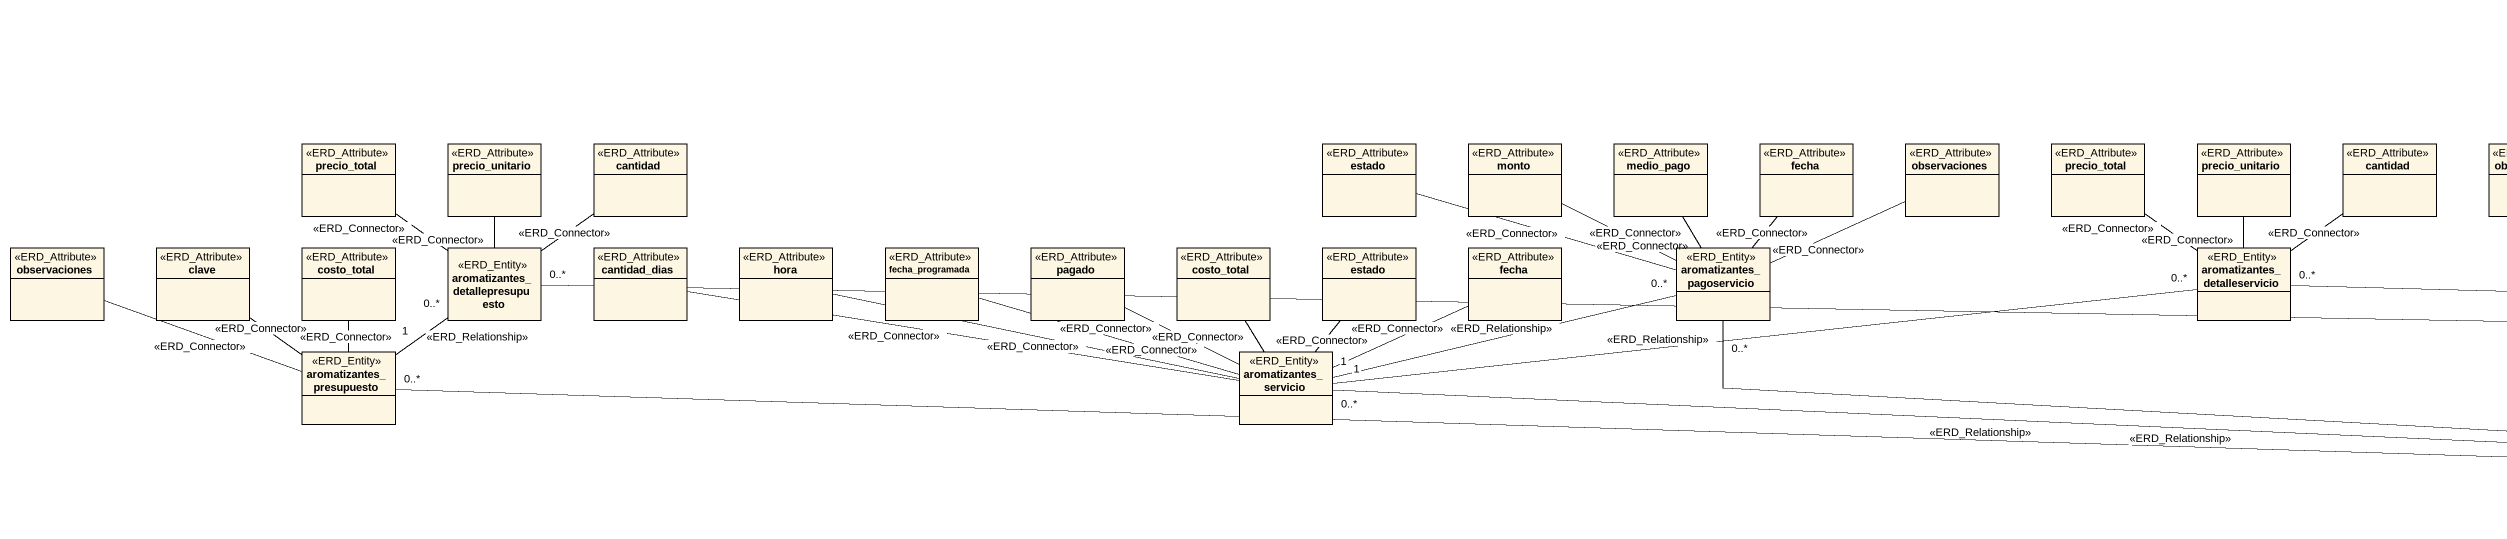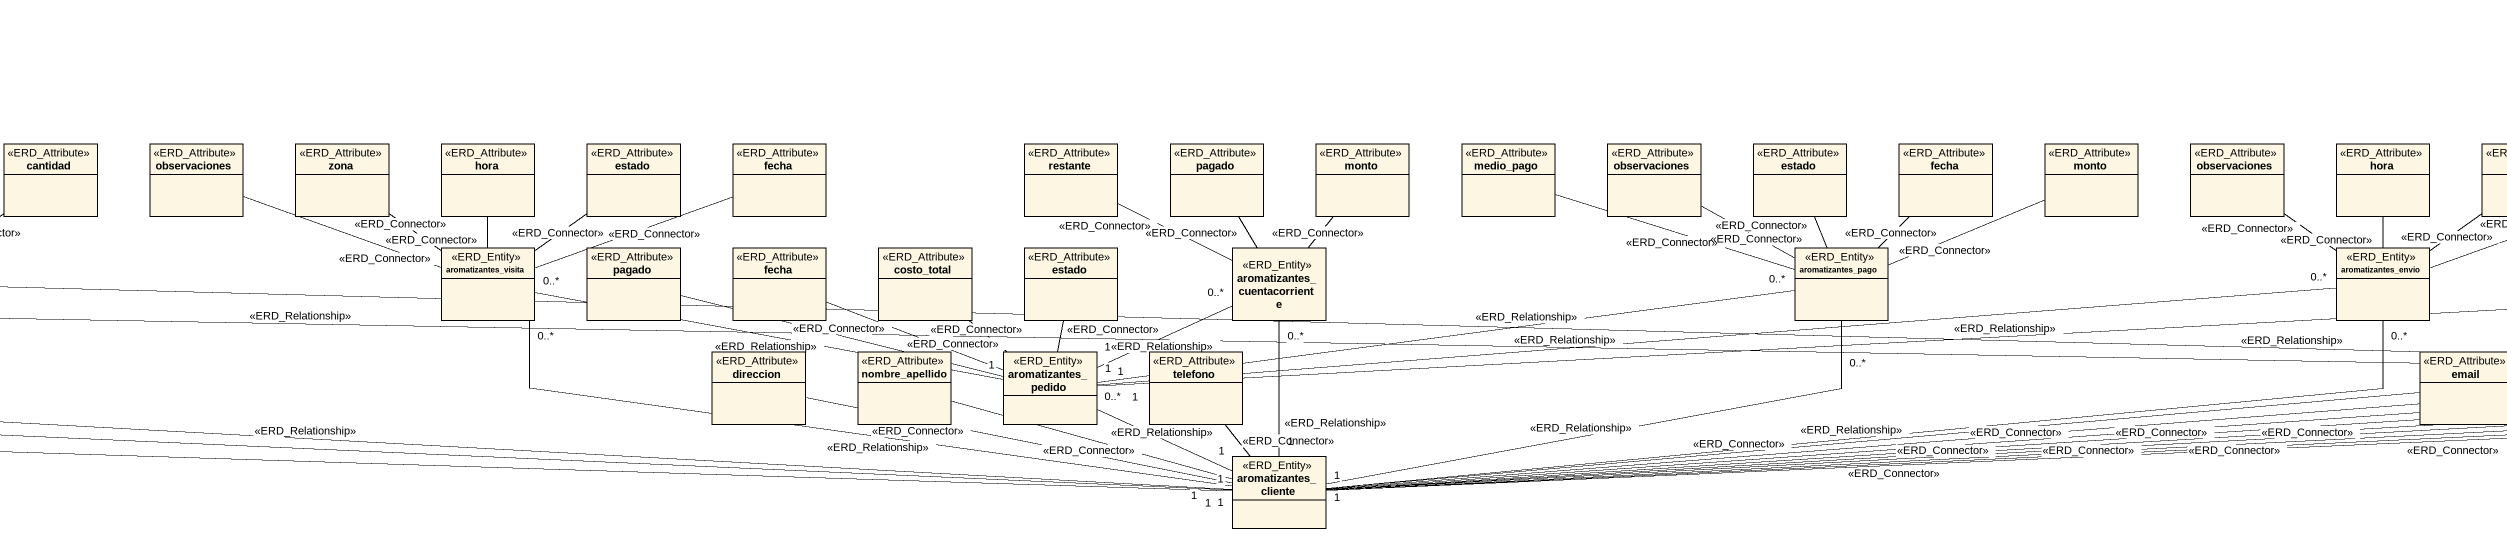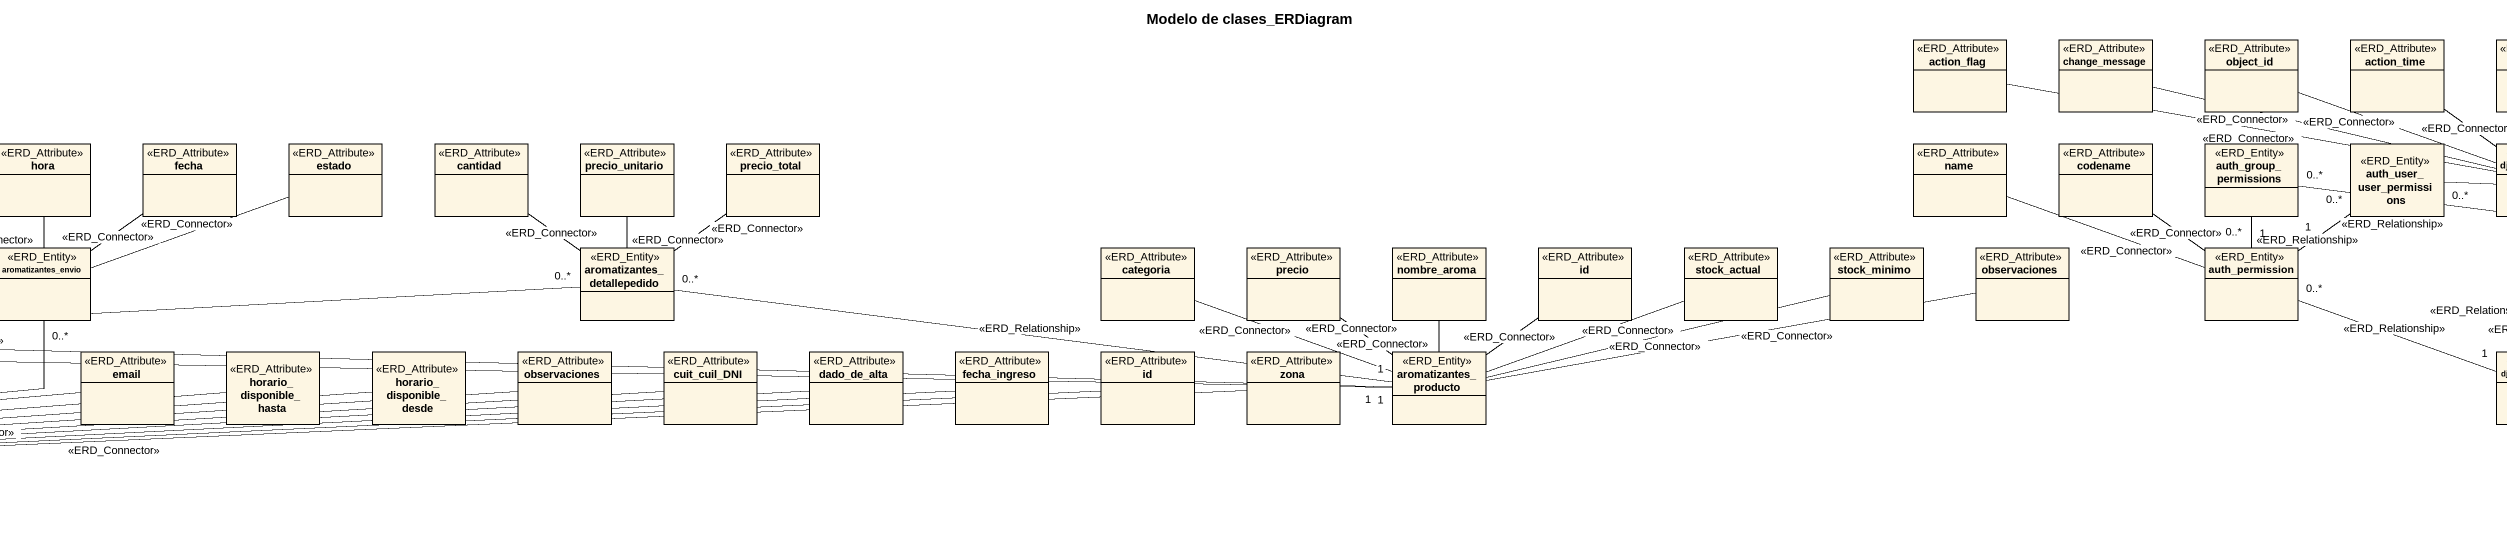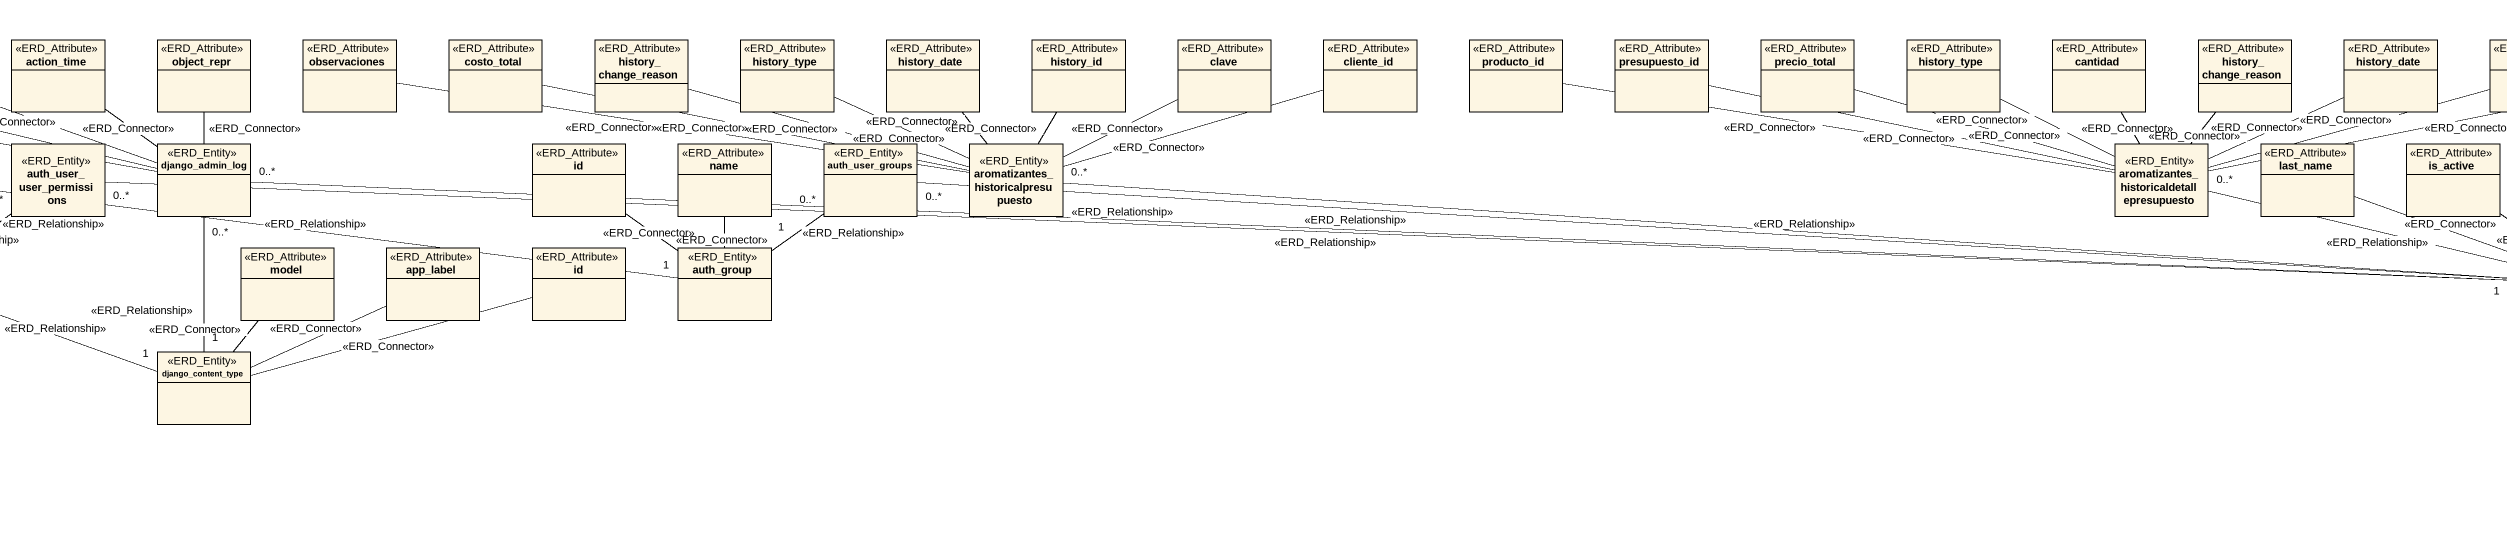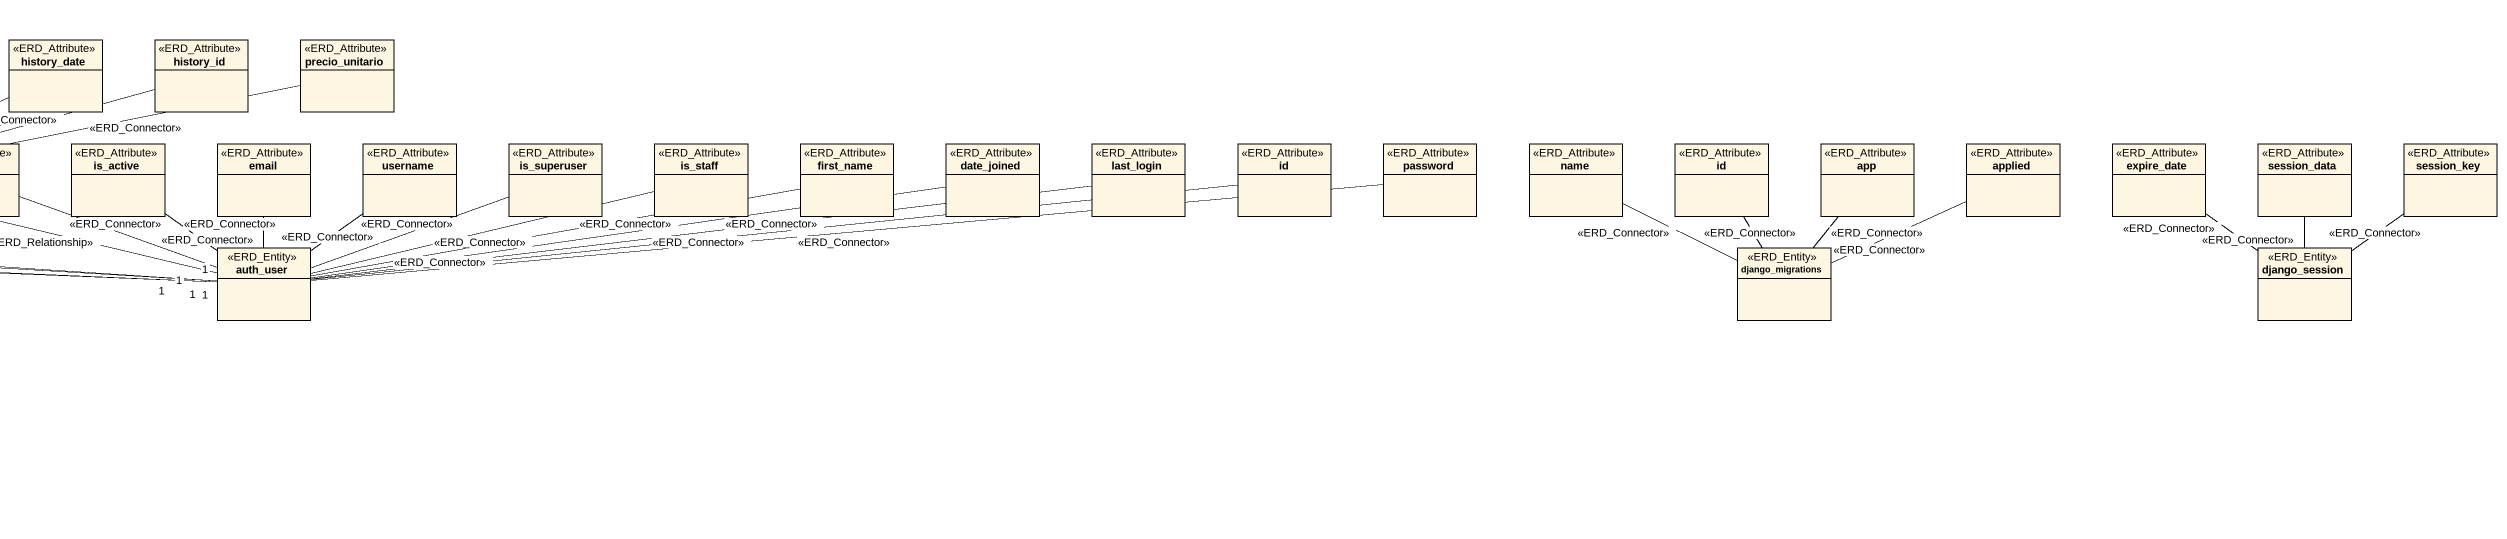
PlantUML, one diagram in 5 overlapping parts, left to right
@startuml
title Modelo de clases_ERDiagram
hide circle
hide empty members
class action_flag <<ERD_Attribute>>
class change_message <<ERD_Attribute>>
class object_id <<ERD_Attribute>>
class action_time <<ERD_Attribute>>
class object_repr <<ERD_Attribute>>
class observaciones <<ERD_Attribute>>
class costo_total <<ERD_Attribute>>
class history_change_reason <<ERD_Attribute>>
class history_type <<ERD_Attribute>>
class history_date <<ERD_Attribute>>
class history_id <<ERD_Attribute>>
class clave <<ERD_Attribute>>
class cliente_id <<ERD_Attribute>>
class producto_id <<ERD_Attribute>>
class presupuesto_id <<ERD_Attribute>>
class precio_total <<ERD_Attribute>>
class "history_type" as history_type_2 <<ERD_Attribute>>
class cantidad <<ERD_Attribute>>
class "history_change_reason" as history_change_reason_2 <<ERD_Attribute>>
class "history_date" as history_date_2 <<ERD_Attribute>>
class "history_id" as history_id_2 <<ERD_Attribute>>
class precio_unitario <<ERD_Attribute>>
class "precio_total" as precio_total_2 <<ERD_Attribute>>
class "precio_unitario" as precio_unitario_2 <<ERD_Attribute>>
class "cantidad" as cantidad_2 <<ERD_Attribute>>
class estado <<ERD_Attribute>>
class monto <<ERD_Attribute>>
class medio_pago <<ERD_Attribute>>
class fecha <<ERD_Attribute>>
class "observaciones" as observaciones_2 <<ERD_Attribute>>
class "precio_total" as precio_total_3 <<ERD_Attribute>>
class "precio_unitario" as precio_unitario_3 <<ERD_Attribute>>
class "cantidad" as cantidad_3 <<ERD_Attribute>>
class "observaciones" as observaciones_3 <<ERD_Attribute>>
class zona <<ERD_Attribute>>
class hora <<ERD_Attribute>>
class "estado" as estado_2 <<ERD_Attribute>>
class "fecha" as fecha_2 <<ERD_Attribute>>
class restante <<ERD_Attribute>>
class pagado <<ERD_Attribute>>
class "monto" as monto_2 <<ERD_Attribute>>
class "medio_pago" as medio_pago_2 <<ERD_Attribute>>
class "observaciones" as observaciones_4 <<ERD_Attribute>>
class "estado" as estado_3 <<ERD_Attribute>>
class "fecha" as fecha_3 <<ERD_Attribute>>
class "monto" as monto_3 <<ERD_Attribute>>
class "observaciones" as observaciones_5 <<ERD_Attribute>>
class "hora" as hora_2 <<ERD_Attribute>>
class "fecha" as fecha_4 <<ERD_Attribute>>
class "estado" as estado_4 <<ERD_Attribute>>
class "cantidad" as cantidad_4 <<ERD_Attribute>>
class "precio_unitario" as precio_unitario_4 <<ERD_Attribute>>
class "precio_total" as precio_total_4 <<ERD_Attribute>>
class name <<ERD_Attribute>>
class codename <<ERD_Attribute>>
class auth_group_permissions <<ERD_Entity>>
class auth_user_user_permissions <<ERD_Entity>>
class django_admin_log <<ERD_Entity>>
class id <<ERD_Attribute>>
class "name" as name_2 <<ERD_Attribute>>
class auth_user_groups <<ERD_Entity>>
class "aromatizantes_historicalpresupuesto" as aromatizantes <<ERD_Entity>>
class "aromatizantes_historicaldetallepresupuesto" as aromatizantes_2 <<ERD_Entity>>
class last_name <<ERD_Attribute>>
class is_active <<ERD_Attribute>>
class email <<ERD_Attribute>>
class username <<ERD_Attribute>>
class is_superuser <<ERD_Attribute>>
class is_staff <<ERD_Attribute>>
class first_name <<ERD_Attribute>>
class date_joined <<ERD_Attribute>>
class last_login <<ERD_Attribute>>
class "id" as id_2 <<ERD_Attribute>>
class password <<ERD_Attribute>>
class "name" as name_3 <<ERD_Attribute>>
class "id" as id_3 <<ERD_Attribute>>
class app <<ERD_Attribute>>
class applied <<ERD_Attribute>>
class expire_date <<ERD_Attribute>>
class session_data <<ERD_Attribute>>
class session_key <<ERD_Attribute>>
class "observaciones" as observaciones_6 <<ERD_Attribute>>
class "clave" as clave_2 <<ERD_Attribute>>
class "costo_total" as costo_total_2 <<ERD_Attribute>>
class "aromatizantes_detallepresupuesto" as aromatizantes_3 <<ERD_Entity>>
class cantidad_dias <<ERD_Attribute>>
class "hora" as hora_3 <<ERD_Attribute>>
class fecha_programada <<ERD_Attribute>>
class "pagado" as pagado_2 <<ERD_Attribute>>
class "costo_total" as costo_total_3 <<ERD_Attribute>>
class "estado" as estado_5 <<ERD_Attribute>>
class "fecha" as fecha_5 <<ERD_Attribute>>
class aromatizantes_pagoservicio <<ERD_Entity>>
class "aromatizantes_detalleservicio" as aromatizantes_4 <<ERD_Entity>>
class aromatizantes_visita <<ERD_Entity>>
class "pagado" as pagado_3 <<ERD_Attribute>>
class "fecha" as fecha_6 <<ERD_Attribute>>
class "costo_total" as costo_total_4 <<ERD_Attribute>>
class "estado" as estado_6 <<ERD_Attribute>>
class "aromatizantes_cuentacorriente" as aromatizantes_5 <<ERD_Entity>>
class aromatizantes_pago <<ERD_Entity>>
class aromatizantes_envio <<ERD_Entity>>
class aromatizantes_detallepedido <<ERD_Entity>>
class categoria <<ERD_Attribute>>
class precio <<ERD_Attribute>>
class nombre_aroma <<ERD_Attribute>>
class "id" as id_4 <<ERD_Attribute>>
class stock_actual <<ERD_Attribute>>
class stock_minimo <<ERD_Attribute>>
class "observaciones" as observaciones_7 <<ERD_Attribute>>
class auth_permission <<ERD_Entity>>
class model <<ERD_Attribute>>
class app_label <<ERD_Attribute>>
class "id" as id_5 <<ERD_Attribute>>
class auth_group <<ERD_Entity>>
class auth_user <<ERD_Entity>>
class django_migrations <<ERD_Entity>>
class django_session <<ERD_Entity>>
class aromatizantes_presupuesto <<ERD_Entity>>
class aromatizantes_servicio <<ERD_Entity>>
class direccion <<ERD_Attribute>>
class nombre_apellido <<ERD_Attribute>>
class aromatizantes_pedido <<ERD_Entity>>
class telefono <<ERD_Attribute>>
class "email" as email_2 <<ERD_Attribute>>
class horario_disponible_hasta <<ERD_Attribute>>
class horario_disponible_desde <<ERD_Attribute>>
class "observaciones" as observaciones_8 <<ERD_Attribute>>
class cuit_cuil_DNI <<ERD_Attribute>>
class dado_de_alta <<ERD_Attribute>>
class fecha_ingreso <<ERD_Attribute>>
class "id" as id_6 <<ERD_Attribute>>
class "zona" as zona_2 <<ERD_Attribute>>
class aromatizantes_producto <<ERD_Entity>>
class django_content_type <<ERD_Entity>>
class aromatizantes_cliente <<ERD_Entity>>
django_admin_log -left- action_flag : <<ERD_Connector>>
django_admin_log -left- change_message : <<ERD_Connector>>
django_admin_log -left- object_id : <<ERD_Connector>>
django_admin_log -up- action_time : <<ERD_Connector>>
django_admin_log -up- object_repr : <<ERD_Connector>>
aromatizantes -left- observaciones : <<ERD_Connector>>
aromatizantes -left- costo_total : <<ERD_Connector>>
aromatizantes -left- history_change_reason : <<ERD_Connector>>
aromatizantes -left- history_type : <<ERD_Connector>>
aromatizantes -up- history_date : <<ERD_Connector>>
aromatizantes -up- history_id : <<ERD_Connector>>
aromatizantes -right- clave : <<ERD_Connector>>
aromatizantes -right- cliente_id : <<ERD_Connector>>
aromatizantes_2 -left- producto_id : <<ERD_Connector>>
aromatizantes_2 -left- presupuesto_id : <<ERD_Connector>>
aromatizantes_2 -left- precio_total : <<ERD_Connector>>
aromatizantes_2 -left- history_type_2 : <<ERD_Connector>>
aromatizantes_2 -up- cantidad : <<ERD_Connector>>
aromatizantes_2 -up- history_change_reason_2 : <<ERD_Connector>>
aromatizantes_2 -right- history_date_2 : <<ERD_Connector>>
aromatizantes_2 -right- history_id_2 : <<ERD_Connector>>
aromatizantes_2 -right- precio_unitario : <<ERD_Connector>>
aromatizantes_3 -up- precio_total_2 : <<ERD_Connector>>
aromatizantes_3 -up- precio_unitario_2 : <<ERD_Connector>>
aromatizantes_3 -up- cantidad_2 : <<ERD_Connector>>
aromatizantes_pagoservicio -left- estado : <<ERD_Connector>>
aromatizantes_pagoservicio -left- monto : <<ERD_Connector>>
aromatizantes_pagoservicio -up- medio_pago : <<ERD_Connector>>
aromatizantes_pagoservicio -up- fecha : <<ERD_Connector>>
aromatizantes_pagoservicio -right- observaciones_2 : <<ERD_Connector>>
aromatizantes_4 -up- precio_total_3 : <<ERD_Connector>>
aromatizantes_4 -up- precio_unitario_3 : <<ERD_Connector>>
aromatizantes_4 -up- cantidad_3 : <<ERD_Connector>>
aromatizantes_visita -left- observaciones_3 : <<ERD_Connector>>
aromatizantes_visita -up- zona : <<ERD_Connector>>
aromatizantes_visita -up- hora : <<ERD_Connector>>
aromatizantes_visita -up- estado_2 : <<ERD_Connector>>
aromatizantes_visita -right- fecha_2 : <<ERD_Connector>>
aromatizantes_5 -left- restante : <<ERD_Connector>>
aromatizantes_5 -up- pagado : <<ERD_Connector>>
aromatizantes_5 -up- monto_2 : <<ERD_Connector>>
aromatizantes_pago -left- medio_pago_2 : <<ERD_Connector>>
aromatizantes_pago -left- observaciones_4 : <<ERD_Connector>>
aromatizantes_pago -up- estado_3 : <<ERD_Connector>>
aromatizantes_pago -up- fecha_3 : <<ERD_Connector>>
aromatizantes_pago -right- monto_3 : <<ERD_Connector>>
aromatizantes_envio -up- observaciones_5 : <<ERD_Connector>>
aromatizantes_envio -up- hora_2 : <<ERD_Connector>>
aromatizantes_envio -up- fecha_4 : <<ERD_Connector>>
aromatizantes_envio -right- estado_4 : <<ERD_Connector>>
aromatizantes_detallepedido -up- cantidad_4 : <<ERD_Connector>>
aromatizantes_detallepedido -up- precio_unitario_4 : <<ERD_Connector>>
aromatizantes_detallepedido -up- precio_total_4 : <<ERD_Connector>>
auth_permission -left- name : <<ERD_Connector>>
auth_permission -up- codename : <<ERD_Connector>>
auth_permission "1" -up- "0..*" auth_group_permissions : <<ERD_Relationship>>
auth_permission "1" -up- "0..*" auth_user_user_permissions : <<ERD_Relationship>>
auth_group "1" -left- "0..*" auth_group_permissions : <<ERD_Relationship>>
auth_group -up- id : <<ERD_Connector>>
auth_group -up- name_2 : <<ERD_Connector>>
auth_group "1" -up- "0..*" auth_user_groups : <<ERD_Relationship>>
auth_user "1" -left- "0..*" auth_user_user_permissions : <<ERD_Relationship>>
auth_user "1" -left- "0..*" django_admin_log : <<ERD_Relationship>>
auth_user "1" -left- "0..*" auth_user_groups : <<ERD_Relationship>>
auth_user "1" -left- "0..*" aromatizantes : <<ERD_Relationship>>
auth_user "1" -left- "0..*" aromatizantes_2 : <<ERD_Relationship>>
auth_user -left- last_name : <<ERD_Connector>>
auth_user -up- is_active : <<ERD_Connector>>
auth_user -up- email : <<ERD_Connector>>
auth_user -up- username : <<ERD_Connector>>
auth_user -right- is_superuser : <<ERD_Connector>>
auth_user -right- is_staff : <<ERD_Connector>>
auth_user -right- first_name : <<ERD_Connector>>
auth_user -right- date_joined : <<ERD_Connector>>
auth_user -right- last_login : <<ERD_Connector>>
auth_user -right- id_2 : <<ERD_Connector>>
auth_user -right- password : <<ERD_Connector>>
django_migrations -left- name_3 : <<ERD_Connector>>
django_migrations -up- id_3 : <<ERD_Connector>>
django_migrations -up- app : <<ERD_Connector>>
django_migrations -right- applied : <<ERD_Connector>>
django_session -up- expire_date : <<ERD_Connector>>
django_session -up- session_data : <<ERD_Connector>>
django_session -up- session_key : <<ERD_Connector>>
aromatizantes_presupuesto -left- observaciones_6 : <<ERD_Connector>>
aromatizantes_presupuesto -up- clave_2 : <<ERD_Connector>>
aromatizantes_presupuesto -up- costo_total_2 : <<ERD_Connector>>
aromatizantes_presupuesto "1" -up- "0..*" aromatizantes_3 : <<ERD_Relationship>>
aromatizantes_servicio -left- cantidad_dias : <<ERD_Connector>>
aromatizantes_servicio -left- hora_3 : <<ERD_Connector>>
aromatizantes_servicio -left- fecha_programada : <<ERD_Connector>>
aromatizantes_servicio -left- pagado_2 : <<ERD_Connector>>
aromatizantes_servicio -up- costo_total_3 : <<ERD_Connector>>
aromatizantes_servicio -up- estado_5 : <<ERD_Connector>>
aromatizantes_servicio -right- fecha_5 : <<ERD_Connector>>
aromatizantes_servicio "1" -right- "0..*" aromatizantes_pagoservicio : <<ERD_Relationship>>
aromatizantes_servicio "1" -right- "0..*" aromatizantes_4 : <<ERD_Relationship>>
aromatizantes_pedido "1" -left- "0..*" aromatizantes_visita : <<ERD_Relationship>>
aromatizantes_pedido -left- pagado_3 : <<ERD_Connector>>
aromatizantes_pedido -left- fecha_6 : <<ERD_Connector>>
aromatizantes_pedido -up- costo_total_4 : <<ERD_Connector>>
aromatizantes_pedido -up- estado_6 : <<ERD_Connector>>
aromatizantes_pedido "1" -right- "0..*" aromatizantes_5 : <<ERD_Relationship>>
aromatizantes_pedido "1" -right- "0..*" aromatizantes_pago : <<ERD_Relationship>>
aromatizantes_pedido "1" -right- "0..*" aromatizantes_envio : <<ERD_Relationship>>
aromatizantes_pedido "1" -right- "0..*" aromatizantes_detallepedido : <<ERD_Relationship>>
aromatizantes_producto "1" -left- "0..*" aromatizantes_3 : <<ERD_Relationship>>
aromatizantes_producto "1" -left- "0..*" aromatizantes_4 : <<ERD_Relationship>>
aromatizantes_producto "1" -left- "0..*" aromatizantes_detallepedido : <<ERD_Relationship>>
aromatizantes_producto -left- categoria : <<ERD_Connector>>
aromatizantes_producto -up- precio : <<ERD_Connector>>
aromatizantes_producto -up- nombre_aroma : <<ERD_Connector>>
aromatizantes_producto -up- id_4 : <<ERD_Connector>>
aromatizantes_producto -right- stock_actual : <<ERD_Connector>>
aromatizantes_producto -right- stock_minimo : <<ERD_Connector>>
aromatizantes_producto -right- observaciones_7 : <<ERD_Connector>>
django_content_type "1" -up- "0..*" django_admin_log : <<ERD_Relationship>>
django_content_type "1" -left- "0..*" auth_permission : <<ERD_Relationship>>
django_content_type -up- model : <<ERD_Connector>>
django_content_type -right- app_label : <<ERD_Connector>>
django_content_type -right- id_5 : <<ERD_Connector>>
aromatizantes_cliente "1" -left- "0..*" aromatizantes_pagoservicio : <<ERD_Relationship>>
aromatizantes_cliente "1" -left- "0..*" aromatizantes_visita : <<ERD_Relationship>>
aromatizantes_cliente "1" -up- "0..*" aromatizantes_5 : <<ERD_Relationship>>
aromatizantes_cliente "1" -right- "0..*" aromatizantes_pago : <<ERD_Relationship>>
aromatizantes_cliente "1" -right- "0..*" aromatizantes_envio : <<ERD_Relationship>>
aromatizantes_cliente "1" -left- "0..*" aromatizantes_presupuesto : <<ERD_Relationship>>
aromatizantes_cliente "1" -left- "0..*" aromatizantes_servicio : <<ERD_Relationship>>
aromatizantes_cliente -left- direccion : <<ERD_Connector>>
aromatizantes_cliente -left- nombre_apellido : <<ERD_Connector>>
aromatizantes_cliente "1" -left- "0..*" aromatizantes_pedido : <<ERD_Relationship>>
aromatizantes_cliente -up- telefono : <<ERD_Connector>>
aromatizantes_cliente -right- email_2 : <<ERD_Connector>>
aromatizantes_cliente -right- horario_disponible_hasta : <<ERD_Connector>>
aromatizantes_cliente -right- horario_disponible_desde : <<ERD_Connector>>
aromatizantes_cliente -right- observaciones_8 : <<ERD_Connector>>
aromatizantes_cliente -right- cuit_cuil_DNI : <<ERD_Connector>>
aromatizantes_cliente -right- dado_de_alta : <<ERD_Connector>>
aromatizantes_cliente -right- fecha_ingreso : <<ERD_Connector>>
aromatizantes_cliente -right- id_6 : <<ERD_Connector>>
aromatizantes_cliente -right- zona_2 : <<ERD_Connector>>
@enduml
